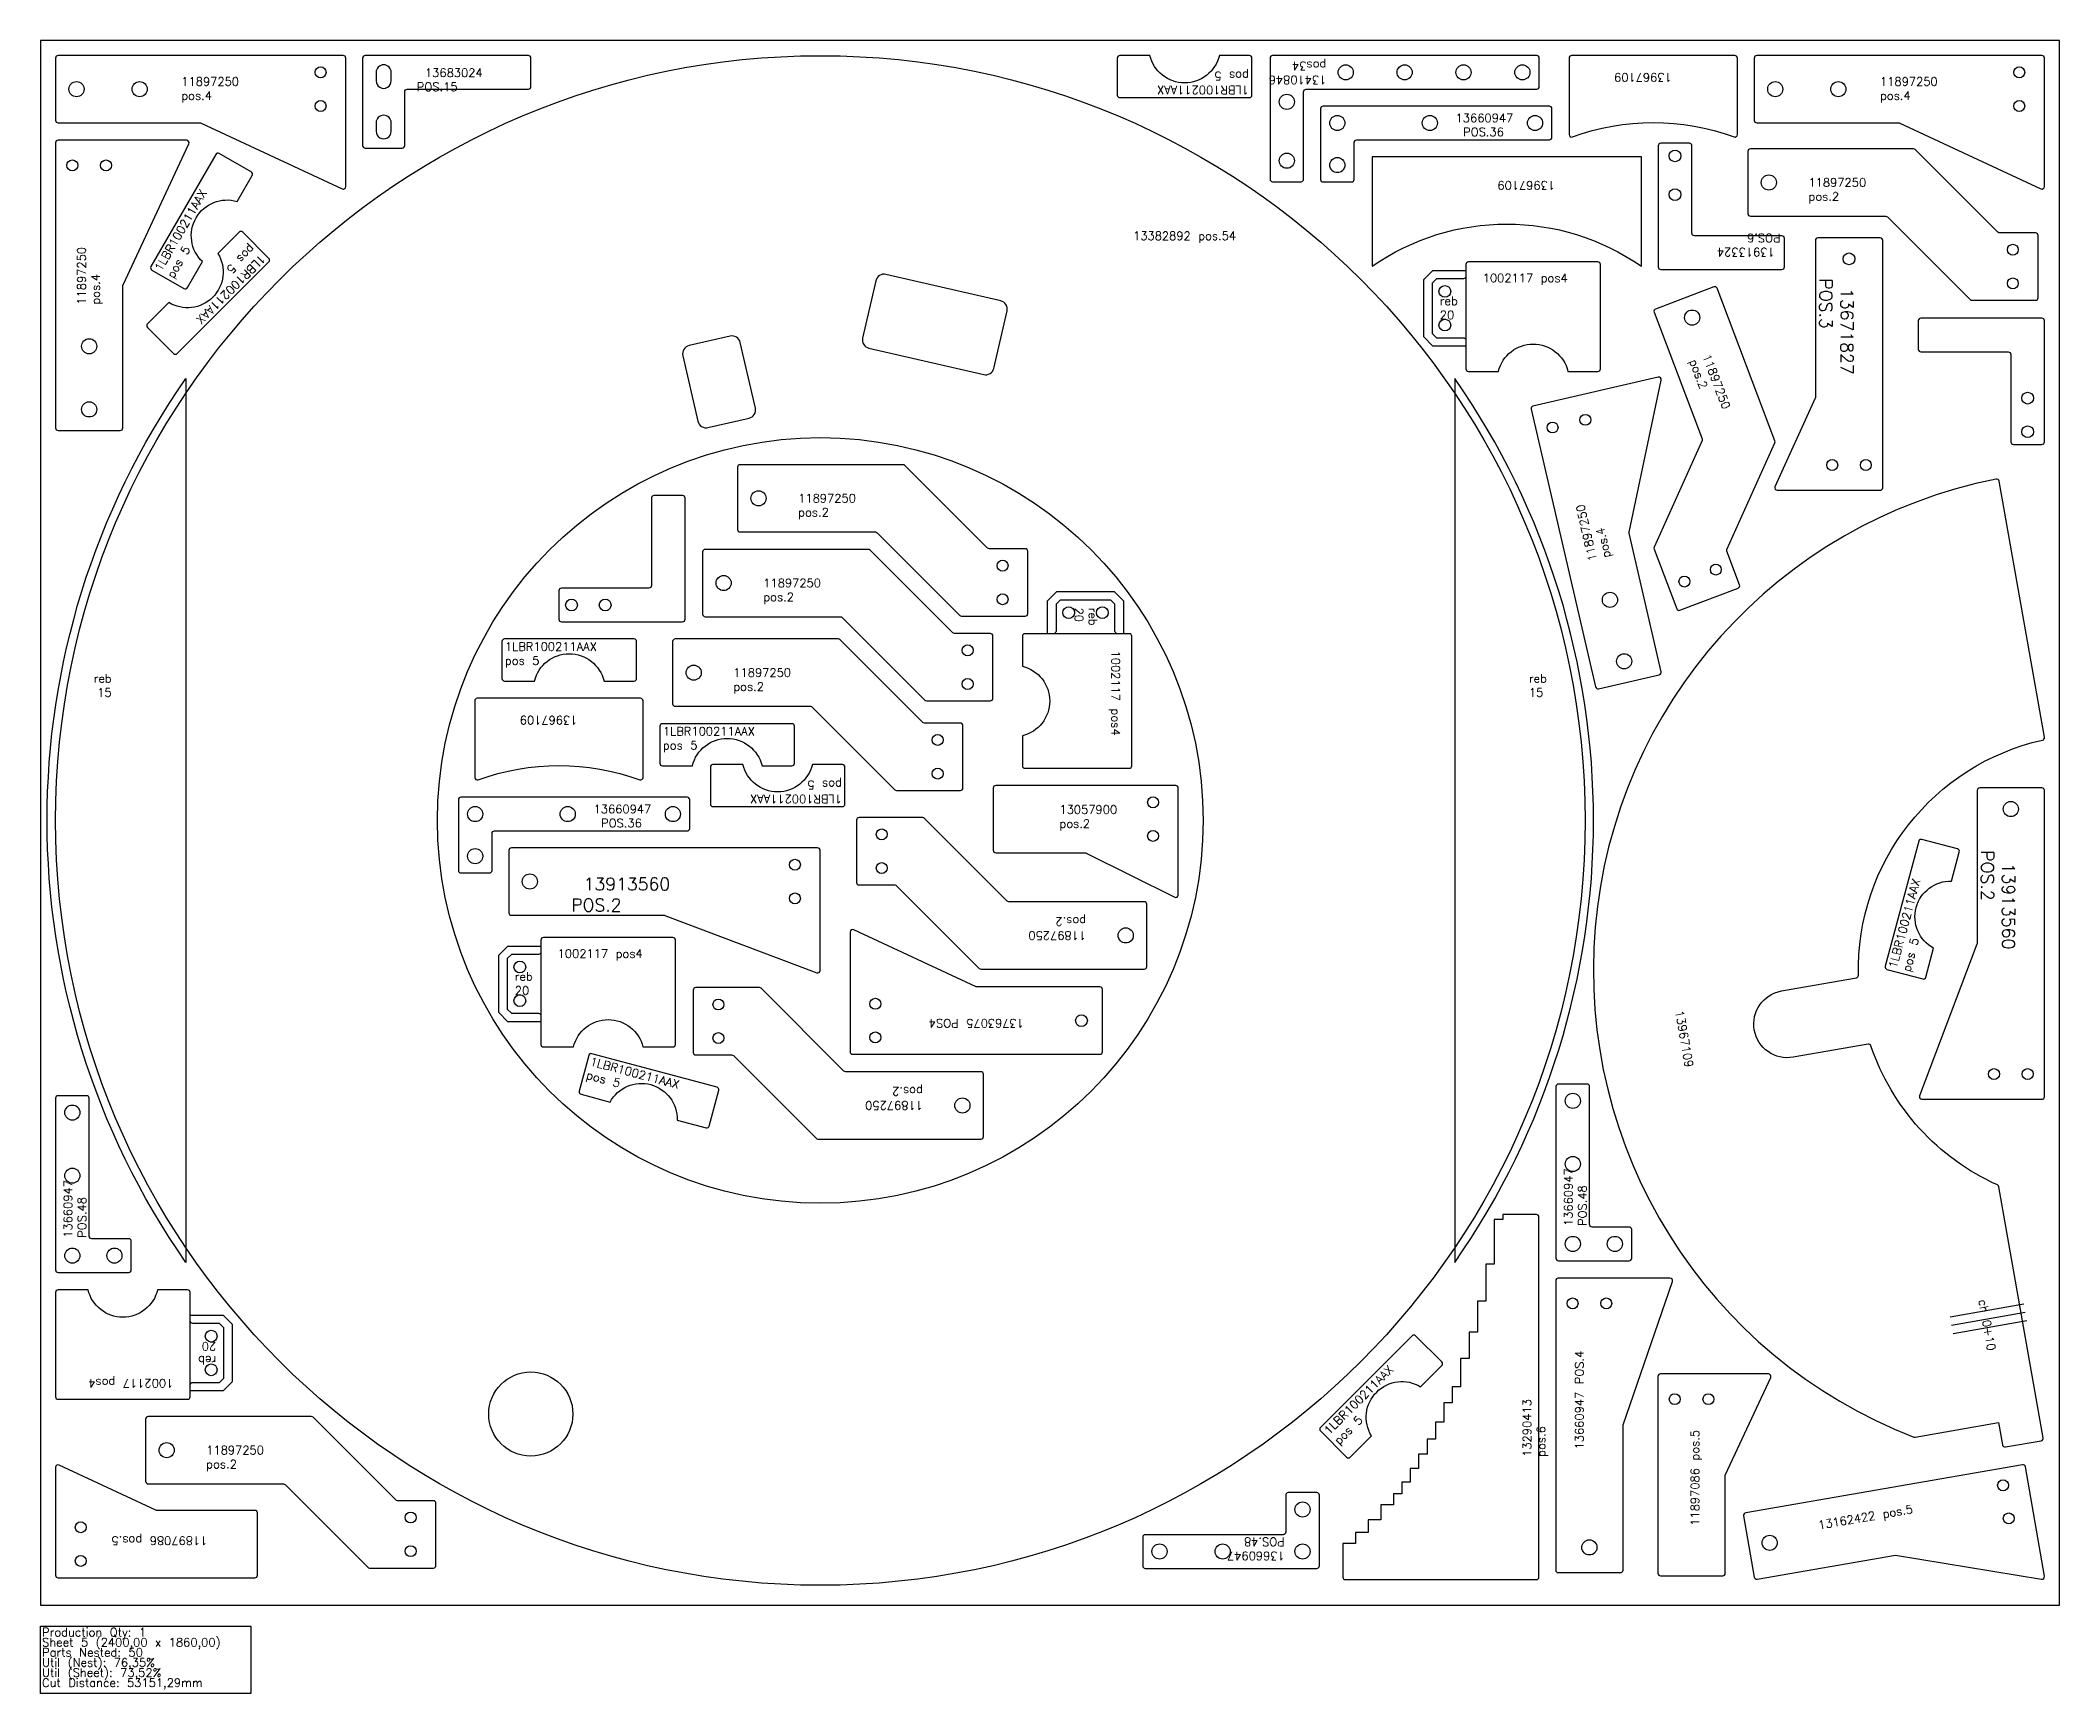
# Model space of a CAD drawing. Header units: millimetres. Extents: x 10080 to 12480, y -105 to 1860.
import ezdxf

# ---------------------------------------------------------------- set-up
doc = ezdxf.new("R2010")
doc.units = ezdxf.units.MM
for name, color, linetype in [('1002117', 7, 'Continuous'), ('11897086v01', 7, 'Continuous'), ('11897250 v01', 7, 'Continuous'), ('13057900', 7, 'Continuous'), ('13162422', 7, 'Continuous'), ('13290413', 7, 'Continuous'), ('13382892', 7, 'Continuous'), ('13660947v0', 7, 'Continuous'), ('13671827v01', 7, 'Continuous'), ('13683024v0', 7, 'Continuous'), ('13763075', 7, 'Continuous'), ('13913324', 7, 'Continuous'), ('13913560', 7, 'Continuous'), ('13967109', 7, 'Continuous'), ('1LBR100211AAX', 7, 'Continuous'), ('Chanfro', 7, 'Continuous'), ('Rebaixo', 7, 'Continuous'), ('sheet', 24, 'Continuous'), ('Stats', 7, 'Continuous'), ('Texto', 7, 'Continuous')]:
    doc.layers.add(name, color=color, linetype=linetype)
doc.styles.get("Standard").update_dxf_attribs({"font": 'txt.shx'})

msp = doc.modelspace()

# ---------------------------------------------------------------- linework, layer by layer
at = {"color": 2}
msp.add_lwpolyline([(11541.5, 1695, 0.414213), (11544.5, 1692), (11578.5, 1692, 0.414213), (11581.5, 1695), (11581.5, 1799, -0.414213), (11584.5, 1802), (11858.5, 1802, 0.414213), (11861.5, 1805), (11861.5, 1839, 0.414214), (11858.5, 1842), (11544.5, 1842, 0.414214), (11541.5, 1839)], format="xyb", close=True, dxfattribs=at)
for centre in [(11631.5, 1822), (11701.5, 1822), (11771.5, 1822), (11841.5, 1822), (11561.5, 1787), (11561.5, 1717)]:
    msp.add_circle(centre, 9, dxfattribs=at)
at = {"layer": '1002117', "color": 3}
for points in [[(11931.3, 1466.6, 0.414214), (11934.3, 1469.6), (11934.3, 1593.6, 0.414213), (11931.3, 1596.6), (11777.3, 1596.6, 0.414214), (11774.3, 1593.6), (11774.3, 1579.6, -0.414214), (11771.3, 1576.6), (11739.3, 1576.6), (11734.3, 1571.6), (11734.3, 1511.6), (11739.3, 1506.6), (11771.3, 1506.6, -0.414214), (11774.3, 1503.6), (11774.3, 1469.6, 0.414213), (11777.3, 1466.6), (11813, 1466.6, -0.786796), (11895.6, 1466.6)], [(11247.2, 997.8, 0.414214), (11250.2, 994.8), (11374.2, 994.8, 0.414213), (11377.2, 997.8), (11377.2, 1151.8, 0.414214), (11374.2, 1154.8), (11360.2, 1154.8, -0.414214), (11357.2, 1157.8), (11357.2, 1189.8), (11352.2, 1194.8), (11292.2, 1194.8), (11287.2, 1189.8), (11287.2, 1157.8, -0.414214), (11284.2, 1154.8), (11250.2, 1154.8, 0.414213), (11247.2, 1151.8), (11247.2, 1116.1, -0.786796), (11247.2, 1033.5)], [(10831.9, 663.6, 0.414214), (10834.9, 666.6), (10834.9, 790.6, 0.414213), (10831.9, 793.6), (10677.9, 793.6, 0.414214), (10674.9, 790.6), (10674.9, 776.6, -0.414214), (10671.9, 773.6), (10639.9, 773.6), (10634.9, 768.6), (10634.9, 708.6), (10639.9, 703.6), (10671.9, 703.6, -0.414214), (10674.9, 700.6), (10674.9, 666.6, 0.414213), (10677.9, 663.6), (10713.6, 663.6, -0.786796), (10796.2, 663.6)], [(10101, 374.9, 0.414214), (10098, 371.9), (10098, 247.9, 0.414213), (10101, 244.9), (10255, 244.9, 0.414213), (10258, 247.9), (10258, 261.9, -0.414213), (10261, 264.9), (10293, 264.9), (10298, 269.9), (10298, 329.9), (10293, 334.9), (10261, 334.9, -0.414214), (10258, 337.9), (10258, 371.9, 0.414214), (10255, 374.9), (10219.3, 374.9, -0.786796), (10136.7, 374.9)]]:
    msp.add_lwpolyline(points, format="xyb", close=True, dxfattribs=at)
for centre in [(11749.3, 1561.6), (11749.3, 1521.6), (11302.2, 1179.8), (11342.2, 1179.8), (10649.9, 758.6), (10649.9, 718.6), (10283, 319.9), (10283, 279.9)]:
    msp.add_circle(centre, 7, dxfattribs=at)
at = {"layer": '11897086v01', "color": 2}
for points in [[(12079.6, 35, 0.414214), (12082.6, 38), (12082.6, 154.3, -0.109518), (12082.9, 155.6), (12136.6, 270.7, 0.548619), (12133.9, 275), (12005.6, 275, 0.414213), (12002.6, 272), (12002.6, 38, 0.414214), (12005.6, 35)], [(10338, 109.7, 0.414214), (10335, 112.7), (10218.7, 112.7, -0.109517), (10217.4, 113), (10102.3, 166.7, 0.548619), (10098, 164), (10098, 35.7, 0.414213), (10101, 32.7), (10335, 32.7, 0.414213), (10338, 35.7)]]:
    msp.add_lwpolyline(points, format="xyb", close=True, dxfattribs=at)
for centre in [(12022.6, 245), (12062.6, 245), (10128, 92.7), (10128, 52.7)]:
    msp.add_circle(centre, 6.5, dxfattribs=at)
at = {"layer": '11897250 v01', "color": 2}
for points in [[(10098, 1765, 0.414214), (10101, 1762), (10269.8, 1762, -0.109518), (10271.1, 1761.7), (10438.7, 1683.6, 0.548619), (10443, 1686.3), (10443, 1839, 0.414213), (10440, 1842), (10101, 1842, 0.414214), (10098, 1839)], [(12117, 1765, 0.414213), (12120, 1762), (12288.8, 1762, -0.109518), (12290.1, 1761.7), (12457.7, 1683.6, 0.548619), (12462, 1686.3), (12462, 1839, 0.414213), (12459, 1842), (12120, 1842, 0.414214), (12117, 1839)], [(10175, 1396.4, 0.414214), (10178, 1399.4), (10178, 1568.2, -0.109517), (10178.3, 1569.5), (10256.4, 1737.1, 0.548619), (10253.7, 1741.4), (10101, 1741.4, 0.414214), (10098, 1738.4), (10098, 1399.4, 0.414214), (10101, 1396.4)], [(12273.1, 1651.1, -0.198912), (12275.3, 1650.2), (12373.5, 1551.9, 0.198912), (12375.6, 1551.1), (12451.4, 1551.1, 0.414213), (12454.4, 1554.1), (12454.4, 1628.1, 0.414214), (12451.4, 1631.1), (12408.8, 1631.1, -0.198912), (12406.6, 1631.9), (12308.4, 1730.2, 0.198913), (12306.3, 1731.1), (12112.4, 1731.1, 0.414213), (12109.4, 1728.1), (12109.4, 1654.1, 0.414213), (12112.4, 1651.1)], [(12055.1, 1386.6, -0.198913), (12055, 1384.3), (11998, 1257.6, 0.198912), (11998, 1255.3), (12024.9, 1184.5, 0.414214), (12028.7, 1182.7), (12097.9, 1209, 0.414214), (12099.7, 1212.9), (12084.5, 1252.7, -0.198912), (12084.6, 1255), (12141.5, 1381.7, 0.198912), (12141.6, 1384), (12072.8, 1565.3, 0.414214), (12068.9, 1567), (11999.7, 1540.7, 0.414213), (11998, 1536.9)], [(12004.1, 1106, 0.414213), (12006.4, 1109.6), (11968.2, 1274.1, -0.109518), (11968.2, 1275.4), (12006.4, 1456.3, 0.548619), (12002.8, 1459.9), (11854, 1425.3, 0.414214), (11851.8, 1421.7), (11928.5, 1091.5, 0.414214), (11932.1, 1089.3)], [(11072.4, 1275.7, -0.198912), (11074.5, 1274.8), (11172.7, 1176.5, 0.198912), (11174.9, 1175.7), (11250.6, 1175.7, 0.414213), (11253.6, 1178.7), (11253.6, 1252.7, 0.414214), (11250.6, 1255.7), (11208, 1255.7, -0.198912), (11205.9, 1256.5), (11107.6, 1354.8, 0.198912), (11105.5, 1355.7), (10911.6, 1355.7, 0.414214), (10908.6, 1352.7), (10908.6, 1278.7, 0.414213), (10911.6, 1275.7)], [(11030.9, 1175, -0.198912), (11033, 1174.1), (11131.2, 1075.9, 0.198912), (11133.4, 1075), (11209.1, 1075, 0.414213), (11212.1, 1078), (11212.1, 1152, 0.414214), (11209.1, 1155), (11166.5, 1155, -0.198912), (11164.4, 1155.9), (11066.1, 1254.1, 0.198912), (11064, 1255), (10870.1, 1255, 0.414213), (10867.1, 1252), (10867.1, 1178, 0.414214), (10870.1, 1175)], [(10995.2, 1068.5, -0.198912), (10997.4, 1067.6), (11095.6, 969.4, 0.198912), (11097.7, 968.5), (11173.5, 968.5, 0.414214), (11176.5, 971.5), (11176.5, 1045.5, 0.414214), (11173.5, 1048.5), (11130.9, 1048.5, -0.198913), (11128.7, 1049.4), (11030.5, 1147.6, 0.198912), (11028.4, 1148.5), (10834.5, 1148.5, 0.414213), (10831.5, 1145.5), (10831.5, 1071.5, 0.414214), (10834.5, 1068.5)], [(11231.2, 836.2, -0.198913), (11229.1, 837), (11130.8, 935.3, 0.198912), (11128.7, 936.2), (11053, 936.2, 0.414214), (11050, 933.2), (11050, 859.2, 0.414214), (11053, 856.2), (11095.6, 856.2, -0.198912), (11097.7, 855.3), (11195.9, 757, 0.198912), (11198.1, 756.2), (11392, 756.2, 0.414214), (11395, 759.2), (11395, 833.2, 0.414213), (11392, 836.2)], [(11037.2, 634.1, -0.198912), (11035.1, 635), (10936.8, 733.3, 0.198913), (10934.7, 734.1), (10858.9, 734.1, 0.414214), (10855.9, 731.1), (10855.9, 657.1, 0.414213), (10858.9, 654.1), (10901.6, 654.1, -0.198912), (10903.7, 653.3), (11001.9, 555, 0.198912), (11004.1, 554.1), (11197.9, 554.1, 0.414214), (11200.9, 557.1), (11200.9, 631.1, 0.414213), (11197.9, 634.1)], [(10368.8, 144.3, -0.198912), (10370.9, 143.4), (10469.2, 45.2, 0.198912), (10471.3, 44.3), (10547.1, 44.3, 0.414213), (10550.1, 47.3), (10550.1, 121.3, 0.414214), (10547.1, 124.3), (10504.4, 124.3, -0.198912), (10502.3, 125.2), (10404.1, 223.4, 0.198913), (10401.9, 224.3), (10208.1, 224.3, 0.414214), (10205.1, 221.3), (10205.1, 147.3, 0.414213), (10208.1, 144.3)]]:
    msp.add_lwpolyline(points, format="xyb", close=True, dxfattribs=at)
for centre, radius in [((10413, 1822), 6.5), ((12432, 1822), 6.5), ((10123, 1802), 9), ((10198, 1802), 9), ((12142, 1802), 9), ((12217, 1802), 9), ((10413, 1782), 6.5), ((12432, 1782), 6.5), ((10118, 1711.4), 6.5), ((10158, 1711.4), 6.5), ((12134.4, 1691.1), 9), ((12424.4, 1611.1), 6.5), ((12424.4, 1571.1), 6.5), ((12043.2, 1530.5), 9), ((10138, 1496.4), 9), ((10138, 1421.4), 9), ((11877.3, 1399.9), 6.5), ((11916.3, 1409), 6.5), ((10933.6, 1315.7), 9), ((10892.1, 1215), 9), ((11223.6, 1235.7), 6.5), ((12071.4, 1231), 6.5), ((11223.6, 1195.7), 6.5), ((11945.5, 1195), 9), ((12034, 1216.8), 6.5), ((11182.1, 1135), 6.5), ((11962.4, 1122), 9), ((10856.5, 1108.5), 9), ((11182.1, 1095), 6.5), ((11146.5, 1028.5), 6.5), ((11146.5, 988.5), 6.5), ((11080, 916.2), 6.5), ((11080, 876.2), 6.5), ((11370, 796.2), 9), ((10885.9, 714.1), 6.5), ((10885.9, 674.1), 6.5), ((11175.9, 594.1), 9), ((10230.1, 184.3), 9), ((10520.1, 104.3), 6.5), ((10520.1, 64.3), 6.5)]:
    msp.add_circle(centre, radius, dxfattribs=at)
at = {"layer": '13057900', "color": 2}
msp.add_lwpolyline([(11212.5, 897.4, 0.414213), (11215.5, 894.4), (11321.8, 894.4, -0.116434), (11323.1, 894), (11428.2, 841.5, 0.557537), (11432.5, 844.2), (11432.5, 971.4, 0.414213), (11429.5, 974.4), (11215.5, 974.4, 0.414213), (11212.5, 971.4)], format="xyb", close=True, dxfattribs=at)
for centre in [(11402.5, 954.4), (11402.5, 914.4)]:
    msp.add_circle(centre, 6.5, dxfattribs=at)
at = {"layer": '13162422', "color": 2}
msp.add_lwpolyline([(12285.1, 59.6), (12458.5, 31.1, 0.515806), (12461.9, 34.6), (12439.5, 164.5, 0.414214), (12436, 166.9), (12106.9, 110, 0.414214), (12104.4, 106.5), (12117.1, 33.6, 0.414214), (12120.5, 31.1)], format="xyb", close=True, dxfattribs=at)
for centre, radius in [((12412.8, 142.6), 6.5), ((12419.6, 103.2), 6.5), ((12135.4, 74.3), 9)]:
    msp.add_circle(centre, radius, dxfattribs=at)
at = {"layer": '13290413', "color": 2}
msp.add_lwpolyline([(11861.1, 461.5, 0.414213), (11858.1, 464.5), (11818.1, 464.5), (11818.1, 458.5), (11808.1, 458.5), (11808.1, 405.5), (11798.1, 405.5), (11798.1, 361.5), (11788.1, 361.5), (11788.1, 324.5), (11778.1, 324.5), (11778.1, 293.5), (11768.1, 293.5), (11768.1, 259.5), (11758.1, 259.5), (11758.1, 240.5), (11748.1, 240.5), (11748.1, 217.5), (11738.1, 217.5), (11738.1, 197.5), (11728.1, 197.5), (11728.1, 179.5), (11718.1, 179.5), (11718.1, 162.5), (11708.1, 162.5), (11708.1, 146.5), (11698.1, 146.5), (11698.1, 132.5), (11688.1, 132.5), (11688.1, 119.5), (11673.1, 119.5), (11673.1, 101.5), (11658.1, 101.5), (11658.1, 86.5), (11643.1, 86.5), (11643.1, 73.5), (11628.1, 73.5), (11628.1, 33.5, 0.414213), (11631.1, 30.5), (11858.1, 30.5, 0.414213), (11861.1, 33.5)], format="xyb", close=True, dxfattribs=at)
at = {"layer": '13382892', "color": 5}
for points in [[(11085, 1581.9, 0.414214), (11073, 1574.4), (11057.3, 1506.2, 0.414214), (11064.8, 1494.2), (11201.2, 1462.7, 0.414214), (11213.2, 1470.2), (11228.9, 1538.4, 0.414214), (11221.4, 1550.4)], [(10922.3, 1411, 0.414214), (10929.8, 1423), (10911.8, 1501, 0.414214), (10899.8, 1508.4), (10851, 1497.2, 0.414214), (10843.6, 1485.2), (10861.5, 1407.3, 0.414214), (10873.5, 1399.8)]]:
    msp.add_lwpolyline(points, format="xyb", close=True, dxfattribs=at)
for centre, radius in [((11007, 932.8), 909), ((11007, 932.8), 455), ((10662.9, 227.3), 50)]:
    msp.add_circle(centre, radius, dxfattribs=at)
at = {"layer": '13660947v0', "color": 2}
for points in [[(11644.5, 1741.8), (11873.5, 1741.8, 0.414214), (11876.5, 1744.8), (11876.5, 1778.8, 0.414214), (11873.5, 1781.8), (11604.5, 1781.8, 0.414214), (11601.5, 1778.8), (11601.5, 1694.8, 0.414214), (11604.5, 1691.8), (11638.5, 1691.8, 0.414214), (11641.5, 1694.8), (11641.5, 1738.8, -0.414214)], [(10619.8, 920.4), (10848.8, 920.4, 0.414214), (10851.8, 923.4), (10851.8, 957.4, 0.414214), (10848.8, 960.4), (10579.8, 960.4, 0.414214), (10576.8, 957.4), (10576.8, 873.4, 0.414214), (10579.8, 870.4), (10613.8, 870.4, 0.414214), (10616.8, 873.4), (10616.8, 917.4, -0.414214)], [(10101, 395.6), (10185, 395.6, 0.414214), (10188, 398.6), (10188, 432.6, 0.414213), (10185, 435.6), (10141, 435.6, -0.414213), (10138, 438.6), (10138, 602.6, 0.414213), (10135, 605.6), (10101, 605.6, 0.414213), (10098, 602.6), (10098, 398.6, 0.414214)], [(11884.4, 409.5), (11968.4, 409.5, 0.414214), (11971.4, 412.5), (11971.4, 446.5, 0.414214), (11968.4, 449.5), (11924.4, 449.5, -0.414214), (11921.4, 452.5), (11921.4, 616.5, 0.414213), (11918.4, 619.5), (11884.4, 619.5, 0.414213), (11881.4, 616.5), (11881.4, 412.5, 0.414214)], [(11961.1, 213.3, -0.082763), (11961.3, 214.3), (12019.7, 384.9, 0.514618), (12016.9, 388.8), (11884.1, 388.8, 0.414214), (11881.1, 385.8), (11881.1, 41.8, 0.414214), (11884.1, 38.8), (11958.1, 38.8, 0.414213), (11961.1, 41.8)], [(11600.2, 46.9), (11600.2, 130.9, 0.414213), (11597.2, 133.9), (11563.2, 133.9, 0.414214), (11560.2, 130.9), (11560.2, 86.9, -0.414213), (11557.2, 83.9), (11393.2, 83.9, 0.414213), (11390.2, 80.9), (11390.2, 46.9, 0.414214), (11393.2, 43.9), (11597.2, 43.9, 0.414214)]]:
    msp.add_lwpolyline(points, format="xyb", close=True, dxfattribs=at)
for centre, radius in [((11621.5, 1761.8), 9), ((11731.5, 1761.8), 9), ((11856.5, 1761.8), 9), ((11621.5, 1711.8), 9), ((10596.8, 940.4), 9), ((10706.8, 940.4), 9), ((10831.8, 940.4), 9), ((10596.8, 890.4), 9), ((11901.4, 599.5), 9), ((10118, 585.6), 9), ((11901.4, 524.5), 9), ((10118, 510.6), 9), ((11901.4, 429.5), 9), ((11951.4, 429.5), 9), ((10118, 415.6), 9), ((10168, 415.6), 9), ((11901.1, 358.8), 6.5), ((11941.1, 358.8), 6.5), ((11580.2, 113.9), 9), ((11410.2, 63.9), 9), ((11485.2, 63.9), 9), ((11580.2, 63.9), 9), ((11921.1, 68.8), 9)]:
    msp.add_circle(centre, radius, dxfattribs=at)
at = {"layer": '13671827v01', "color": 2}
msp.add_lwpolyline([(12269.7, 1328.3), (12269.7, 1622.3, 0.414214), (12266.7, 1625.3), (12192.7, 1625.3, 0.414213), (12189.7, 1622.3), (12189.7, 1435.9, -0.107064), (12189.5, 1434.7), (12141.7, 1329.5, 0.545467), (12144.4, 1325.3), (12266.7, 1325.3, 0.414214)], format="xyb", close=True, dxfattribs=at)
for centre, radius in [((12229.7, 1600.3), 7), ((12209.7, 1355.3), 6.5), ((12249.7, 1355.3), 6.5)]:
    msp.add_circle(centre, radius, dxfattribs=at)
at = {"layer": '13683024v0', "color": 2}
for points in [[(10466, 1732), (10510, 1732, 0.414213), (10513, 1735), (10513, 1799, -0.414214), (10516, 1802), (10660, 1802, 0.414213), (10663, 1805), (10663, 1839, 0.414214), (10660, 1842), (10466, 1842, 0.414213), (10463, 1839), (10463, 1735, 0.414213)], [(10497, 1812), (10497, 1822, 0.999948), (10479, 1822), (10479, 1812, 1.000074)], [(10497, 1752), (10497, 1762, 0.999948), (10479, 1762), (10479, 1752, 1.000074)]]:
    msp.add_lwpolyline(points, format="xyb", close=True, dxfattribs=at)
at = {"layer": '13763075', "color": 2}
msp.add_lwpolyline([(11046.7, 802.9, 0.548619), (11042.4, 800.2), (11042.4, 657.9, 0.414213), (11045.4, 654.9), (11339.4, 654.9, 0.414213), (11342.4, 657.9), (11342.4, 731.9, 0.414214), (11339.4, 734.9), (11192.4, 734.9)], format="xyb", close=True, dxfattribs=at)
for centre, radius in [((11072.4, 714.9), 6.5), ((11317.4, 694.9), 7), ((11072.4, 674.9), 6.5)]:
    msp.add_circle(centre, radius, dxfattribs=at)
at = {"layer": '13913324', "color": 2}
msp.add_lwpolyline([(12152.9, 1590.7), (12152.9, 1624.7, 0.414213), (12149.9, 1627.7), (12045.9, 1627.7, -0.414213), (12042.9, 1630.7), (12042.9, 1734.7, 0.414214), (12039.9, 1737.7), (12005.9, 1737.7, 0.414214), (12002.9, 1734.7), (12002.9, 1590.7, 0.414214), (12005.9, 1587.7), (12149.9, 1587.7, 0.414213)], format="xyb", close=True, dxfattribs=at)
for centre in [(12022.9, 1722.7), (12022.9, 1676.7)]:
    msp.add_circle(centre, 7, dxfattribs=at)
at = {"layer": '13913560', "color": 2}
for points in [[(12312, 1526.8), (12312, 1492.8, 0.414214), (12315, 1489.8), (12419, 1489.8, -0.414213), (12422, 1486.8), (12422, 1382.8, 0.414214), (12425, 1379.8), (12459, 1379.8, 0.414213), (12462, 1382.8), (12462, 1526.8, 0.414213), (12459, 1529.8), (12315, 1529.8, 0.414214)], [(10843.3, 1318.9), (10809.3, 1318.9, 0.414213), (10806.3, 1315.9), (10806.3, 1211.9, -0.414213), (10803.3, 1208.9), (10699.3, 1208.9, 0.414214), (10696.3, 1205.9), (10696.3, 1171.9, 0.414213), (10699.3, 1168.9), (10843.3, 1168.9, 0.414214), (10846.3, 1171.9), (10846.3, 1315.9, 0.414214)], [(12385, 971.4, 0.414214), (12382, 968.4), (12382, 787, -0.090679), (12381.8, 785.9), (12313.5, 605.5, 0.524598), (12316.3, 601.4), (12459, 601.4, 0.414213), (12462, 604.4), (12462, 968.4, 0.414213), (12459, 971.4)], [(10636.8, 823.2, 0.414213), (10639.8, 820.2), (10821.3, 820.2, -0.09068), (10822.3, 820), (11002.8, 751.7, 0.524597), (11006.8, 754.5), (11006.8, 897.2, 0.414213), (11003.8, 900.2), (10639.8, 900.2, 0.414214), (10636.8, 897.2)]]:
    msp.add_lwpolyline(points, format="xyb", close=True, dxfattribs=at)
for centre, radius in [((12442, 1434.8), 7), ((12442, 1394.8), 7), ((10711.3, 1188.9), 7), ((10751.3, 1188.9), 7), ((12422, 946.4), 9), ((10661.8, 860.2), 9), ((10976.8, 880.2), 6.5), ((10976.8, 840.2), 6.5), ((12402, 631.4), 6.5), ((12442, 631.4), 6.5)]:
    msp.add_circle(centre, radius, dxfattribs=at)
at = {"layer": '13967109', "color": 2}
for points in [[(12097, 1839, 0.414214), (12094, 1842), (11900, 1842, 0.414214), (11897, 1839), (11897, 1748.1, 0.520816), (11901, 1745.3, -0.176731), (12093, 1745.3, 0.520816), (12097, 1748.1)], [(11982.9, 1721.5), (11662.9, 1721.5), (11662.9, 1591.5, -0.313859), (11982.9, 1591.5)], [(12415.6, 188.2), (12458, 195.6, 0.414213), (12460.4, 199.1), (12407.8, 497.4, 0.24848), (12406.1, 499.6, -0.208353), (12255.6, 665.1, 0.370211), (12252.3, 667.1), (12163.4, 651.4, -0.999971), (12149.5, 730.2), (12238.4, 745.9, 0.370211), (12240.9, 748.9, -0.357203), (12459.6, 1028.3, 0.400817), (12461.9, 1031.7), (12408.2, 1336.2, 0.420661), (12404.6, 1338.6, 0.751221), (12306.8, 199.9, 0.136463), (12308.4, 199.7), (12407.5, 217.2), (12412.2, 190.6, 0.414214)], [(10796.3, 1075, 0.414214), (10793.3, 1078), (10599.3, 1078, 0.414214), (10596.3, 1075), (10596.3, 984, 0.520816), (10600.4, 981.2, -0.176731), (10792.3, 981.2, 0.520816), (10796.3, 984)]]:
    msp.add_lwpolyline(points, format="xyb", close=True, dxfattribs=at)
at = {"layer": '1LBR100211AAX', "color": 2}
for points in [[(11520, 1795), (11520, 1839, 0.414214), (11517, 1842), (11481.3, 1842, -0.786796), (11398.7, 1842), (11363, 1842, 0.414213), (11360, 1839), (11360, 1795, 0.414214), (11363, 1792), (11517, 1792, 0.414213)], [(10212.5, 1587), (10250.6, 1565, 0.414214), (10254.7, 1566.1), (10272.6, 1597, -0.786796), (10313.9, 1668.6), (10331.7, 1699.5, 0.414213), (10330.6, 1703.6), (10292.5, 1725.6, 0.414213), (10288.4, 1724.5), (10211.4, 1591.1, 0.414213)], [(10351.6, 1600.9), (10320.5, 1632, 0.414214), (10316.2, 1632), (10291, 1606.8, -0.786796), (10232.6, 1548.4), (10207.3, 1523.1, 0.414214), (10207.3, 1518.9), (10238.4, 1487.8, 0.414213), (10242.7, 1487.8), (10351.6, 1596.7, 0.414213)], [(10628.6, 1145.5), (10628.6, 1101.5, 0.414213), (10631.6, 1098.5), (10667.3, 1098.5, -0.786796), (10749.9, 1098.5), (10785.6, 1098.5, 0.414213), (10788.6, 1101.5), (10788.6, 1145.5, 0.414214), (10785.6, 1148.5), (10631.6, 1148.5, 0.414214)], [(10816.3, 1044.8), (10816.3, 1000.8, 0.414213), (10819.3, 997.8), (10855, 997.8, -0.786796), (10937.7, 997.8), (10973.3, 997.8, 0.414213), (10976.3, 1000.8), (10976.3, 1044.8, 0.414214), (10973.3, 1047.8), (10819.3, 1047.8, 0.414213)], [(11036.3, 952.3), (11036.3, 996.3, 0.414213), (11033.3, 999.3), (10997.6, 999.3, -0.786796), (10915, 999.3), (10879.3, 999.3, 0.414213), (10876.3, 996.3), (10876.3, 952.3, 0.414214), (10879.3, 949.3), (11033.3, 949.3, 0.414213)], [(12274.8, 755.8), (12317.3, 744.4, 0.414213), (12321, 746.5), (12330.2, 781, -0.786796), (12351.6, 860.8), (12360.8, 895.3, 0.414213), (12358.7, 898.9), (12316.2, 910.3, 0.414214), (12312.6, 908.2), (12272.7, 759.5, 0.414213)], [(10731.9, 653.5), (10720.5, 611, 0.414213), (10722.6, 607.3), (10757.1, 598.1, -0.786796), (10836.9, 576.7), (10871.3, 567.4, 0.414213), (10875, 569.6), (10886.4, 612.1, 0.414214), (10884.3, 615.7), (10735.5, 655.6, 0.414214)], [(11601.5, 207.2), (11632.6, 176, 0.414213), (11636.8, 176), (11662.1, 201.3, -0.786796), (11720.5, 259.7), (11745.7, 284.9, 0.414213), (11745.7, 289.2), (11714.6, 320.3, 0.414214), (11710.4, 320.3), (11601.5, 211.4, 0.414213)]]:
    msp.add_lwpolyline(points, format="xyb", close=True, dxfattribs=at)
at = {"layer": 'Chanfro', "color": 2}
for p, q in [((12349.8, 342.8), (12437.4, 358.3)), ((12351.5, 333), (12439.2, 348.4)), ((12353.3, 323.1), (12440.9, 338.6))]:
    msp.add_line(p, q, dxfattribs=at)
at = {"layer": 'Rebaixo', "color": 3}
for points in [[(11774.3, 1496.6), (11735.2, 1496.6), (11724.3, 1507.5), (11724.3, 1575.8), (11735.2, 1586.6), (11774.3, 1586.6)], [(11277.2, 1154.8), (11277.2, 1193.9), (11288.1, 1204.8), (11356.4, 1204.8), (11367.2, 1193.9), (11367.2, 1154.8)], [(10674.9, 693.6), (10635.7, 693.6), (10624.9, 704.5), (10624.9, 772.8), (10635.7, 783.6), (10674.9, 783.6)], [(10258, 344.9), (10297.1, 344.9), (10308, 334), (10308, 265.7), (10297.1, 254.9), (10258, 254.9)]]:
    msp.add_lwpolyline(points, close=True, dxfattribs=at)
at = {"layer": 'Rebaixo', "color": 5}
for points in [[(10253, 1458.2), (10253, 407.4, -0.314047)], [(11761, 1458.2), (11761, 407.4, 0.314047)]]:
    msp.add_lwpolyline(points, format="xyb", close=True, dxfattribs=at)
at = {"layer": 'sheet', "color": 7}
msp.add_lwpolyline([(10080, 0), (12480, 0), (12480, 1860), (10080, 1860)], close=True, dxfattribs=at)
at = {"layer": 'Stats', "color": 151}
msp.add_lwpolyline([(10080, -25), (10330, -25), (10330, -105), (10080, -105), (10080, -25)], close=True, dxfattribs=at)

# ---------------------------------------------------------------- texts
at = {"layer": 'Chanfro', "color": 2}
msp.add_text('ch 0+10', height=10, rotation=280, dxfattribs=at).set_placement((12383.6, 362.6))
at = {"layer": 'Rebaixo', "color": 3, "char_height": 10, "attachment_point": 1}
for insert in [(11743.3, 1555.4), (10643.8, 752.4)]:
    msp.add_mtext_dynamic_manual_height_columns('reb\\P20', width=33.653, gutter_width=12.5, heights=[0], dxfattribs=dict(at, insert=insert))
for insert, rotation in [((11336, 1185.8), 270), ((10289, 286.1), 180)]:
    msp.add_mtext_dynamic_manual_height_columns('reb\\P20', width=33.653, gutter_width=12.5, heights=[0], dxfattribs=dict(at, insert=insert, rotation=rotation))
at = {"layer": 'Rebaixo', "color": 5, "char_height": 10}
for insert, attachment_point in [((10164.8, 1106.6), 3), ((11849.2, 1106.6), 1)]:
    msp.add_mtext_dynamic_manual_height_columns('reb\\P15', width=4.468, gutter_width=12.5, heights=[0], dxfattribs=dict(at, insert=insert, attachment_point=attachment_point))
at = {"layer": 'Stats', "color": 60}
for s, p in [('Sheet 5 (2400,00 x 1860,00)', (10082, -49)), ('Production Qty: 1', (10082, -37)), ('Parts Nested: 50', (10082, -61)), ('Util (Nest): 76,35%', (10082, -73)), ('Cut Distance: 53151,29mm', (10082, -97)), ('Util (Sheet): 73,52%', (10082, -85))]:
    msp.add_text(s, height=10, dxfattribs=at).set_placement(p)
at = {"layer": 'Texto', "color": 2, "attachment_point": 1}
for s, insert, char_height, width in [('{\\W1.089934; }13683024 POS.15', (10527.4, 1826.5), 10, 121.339), ('11897250 pos.4', (10247.5, 1816.1), 10, 99.439), ('11897250 pos.4', (12266.5, 1816.1), 10, 99.439), ('13660947\\P POS.36', (11762.1, 1772.8), 10, 116.776), ('11897250 pos.2', (12181.5, 1696.2), 10, 99.439), ('11897250 pos.2', (10980.7, 1320.8), 10, 99.439), ('11897250 pos.2', (10939.2, 1220.1), 10, 99.439), ('1LBR100211AAX pos 5', (10632.1, 1144.5), 10, 131.995), ('11897250 pos.2', (10903.6, 1113.6), 10, 99.439), ('1LBR100211AAX pos 5', (10819.9, 1043.9), 10, 131.995), ('13660947\\P POS.36', (10737.5, 951.4), 10, 116.776), ('13057900 pos.2', (11291.2, 950.8), 10, 56.183), ('{\\W1.106633; }13913560 POS.2', (10710.9, 864.8), 15, 170.283), ('11897250 pos.2', (10277.1, 189.4), 10, 99.439)]:
    msp.add_mtext(s, dxfattribs=dict(at, insert=insert, char_height=char_height, width=width))
for s, insert, char_height, width, rotation in [('1LBR100211AAX pos 5', (11516.4, 1795.9), 10, 131.995, 180), ('13410846\\Ppos34', (11608.5, 1808), 10, 79.022, 180), ('13967109', (12019, 1811), 10, 333.596, 180), ('1LBR100211AAX pos 5', (10215.1, 1589.6), 10, 131.995, 60), ('13967109', (11880.3, 1682.6), 10, 333.596, 180), ('11897250 pos.4', (10123.9, 1545.9), 10, 99.439, 90), ('1LBR100211AAX pos 5', (10348.4, 1599), 10, 131.995, 225), ('{\\W0.783651; }13913324 POS.6', (12148.3, 1603.3), 10, 111.11, 180), ('{\\W0.854635; }13671827 POS.3', (12234.8, 1577), 15, 167.502, 270), ('11897250 pos.2', (12064.7, 1488.3), 10, 99.439, 290.8007), ('11897250 pos.4', (11920.5, 1240.1), 10, 99.439, 103.0767), ('13967109', (10718.3, 1047), 10, 333.596, 180), ('1LBR100211AAX pos 5', (11032.7, 953.3), 10, 131.995, 180), ('{\\W1.106633; }13913560 POS.2', (12426.7, 897.3), 15, 170.283, 270), ('1LBR100211AAX pos 5', (12276.6, 759), 10, 131.995, 75), ('11897250 pos.2', (11322.9, 791), 10, 99.439, 180), ('13763075 POS4', (11249, 686.7), 10, 131.764, 180), ('13967109', (12033, 707.9), 10, 333.596, 280), ('1LBR100211AAX pos 5', (10735, 651.7), 10, 131.995, 345), ('11897250 pos.2', (11128.9, 589), 10, 99.439, 180), ('13660947 \\PPOS.48', (10107.7, 436.8), 10, 116.776, 90), ('13660947 \\PPOS.48', (11891.1, 450.8), 10, 116.776, 90), ('13660947 POS.4', (11904.2, 185.2), 10, 116.776, 90), ('1LBR100211AAX pos 5', (11604.7, 209), 10, 131.995, 45), ('13290413 pos.6', (11842, 176.4), 10, 105.178, 90), ('11897086 pos.5', (12041.6, 94.5), 10, 144.594, 90), ('13162422 pos.5', (12192.3, 100.1), 10, 185.527, 9.8158), ('11897086 pos.5', (10278.5, 71.7), 10, 144.594, 180), ('13660947 \\PPOS.48', (11559, 53.7), 10, 116.776, 180)]:
    msp.add_mtext(s, dxfattribs=dict(at, insert=insert, char_height=char_height, width=width, rotation=rotation))
at = {"layer": 'Texto', "color": 5, "insert": (11378.7, 1632.7), "char_height": 10, "width": 135.737, "attachment_point": 1}
msp.add_mtext('13382892 pos.54', dxfattribs=at)
at = {"layer": 'Texto', "color": 3, "char_height": 10, "width": 126.181, "attachment_point": 1}
for insert in [(11794.3, 1582.6), (10694.8, 779.6)]:
    msp.add_mtext('1002117 pos4', dxfattribs=dict(at, insert=insert))
for insert, rotation in [((11363.2, 1134.8), 270), ((10238, 258.9), 180)]:
    msp.add_mtext('1002117 pos4', dxfattribs=dict(at, insert=insert, rotation=rotation))

doc.saveas('drawing.dxf')
